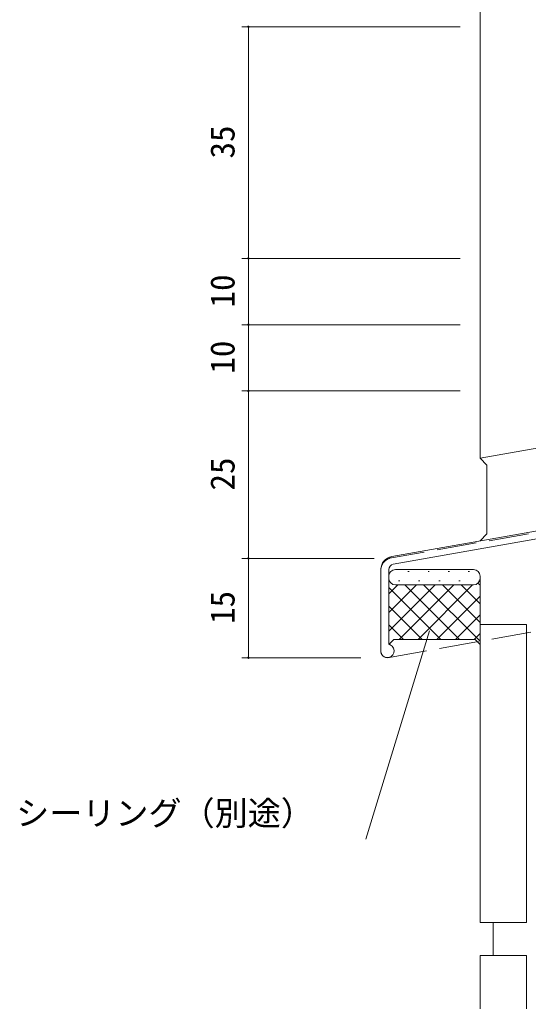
# Model space of a CAD drawing. Units: millimetres, scale not verified. Extents: x -1595 to 539, y -420 to 386.
# Drawn here: x -168.5 to -91.6, y 104.4 to 252.7 of the extents above; entities that cross this region are included whole.
import ezdxf
from ezdxf.enums import TextEntityAlignment as Align

# ---------------------------------------------------------------- set-up
doc = ezdxf.new("R2010")
doc.units = ezdxf.units.MM
doc.header["$LTSCALE"] = 2
doc.linetypes.add('DASHED3', pattern=[4, 3, -1])
for name, color, linetype, lineweight in [('0-4_YSS_K', 3, 'Continuous', 9), ('0-5_YKK_D', 6, 'Continuous', 9), ('0-6_YKK_13', 4, 'Continuous', 9), ('0-7_YKK_11', 7, 'Continuous', 9)]:
    doc.layers.add(name, color=color, linetype=linetype, lineweight=lineweight)
doc.styles.add('ＭＳ ゴシック', font='')
doc.styles.get('ＭＳ ゴシック').set_extended_font_data('MS Gothic')

msp = doc.modelspace()

# ---------------------------------------------------------------- linework, layer by layer
at = {"layer": '0-4_YSS_K'}
for p, q in [((-98.945, 186.442), (-97.899, 185.397)), ((-97.899, 185.397), (-97.899, 174.992)), ((-97.899, 174.992), (-98.945, 173.947)), ((-98.946, 161.305), (-91.946, 161.305)), ((-98.946, 161.305), (-98.946, 116.305)), ((-91.946, 161.305), (-91.946, 116.305)), ((-91.946, 116.305), (-98.946, 116.305)), ((-96.946, 116.305), (-96.946, 111.305)), ((-91.946, 111.305), (-98.946, 111.305)), ((-98.946, 111.305), (-98.946, 59.56)), ((-91.946, 111.305), (-91.946, 59.56))]:
    msp.add_line(p, q, dxfattribs=at)
msp.add_lwpolyline([(-51.444, 194.818), (-98.945, 186.442), (-98.945, 331.603)], dxfattribs=at)
at = {"layer": '0-5_YKK_D'}
for p, q in [((-101.945, 251.607), (-134.945, 251.607)), ((-133.945, 251.607), (-133.945, 216.607)), ((-101.945, 216.607), (-134.945, 216.607)), ((-101.945, 216.607), (-134.945, 216.607)), ((-133.945, 216.607), (-133.945, 206.607)), ((-101.945, 206.607), (-134.945, 206.607)), ((-101.945, 206.607), (-134.945, 206.607)), ((-133.945, 206.607), (-133.945, 196.607)), ((-101.945, 196.607), (-134.945, 196.607)), ((-101.945, 196.607), (-134.945, 196.607)), ((-133.945, 196.607), (-133.945, 171.302)), ((-116.94, 171.303), (-134.945, 171.303)), ((-114.945, 171.302), (-134.945, 171.302)), ((-133.945, 171.303), (-133.945, 156.303)), ((-106.603, 160.377), (-116.221, 128.886)), ((-116.94, 156.303), (-134.945, 156.303))]:
    msp.add_line(p, q, dxfattribs=at)
for centre, start, end in [((-133.945, 251.607), 90, 270), ((-133.945, 251.607), 270, 90), ((-133.945, 216.607), 90, 270), ((-133.945, 216.607), 90, 270), ((-133.945, 216.607), 270, 90), ((-133.945, 216.607), 270, 90), ((-133.945, 206.607), 90, 270), ((-133.945, 206.607), 90, 270), ((-133.945, 206.607), 270, 90), ((-133.945, 206.607), 270, 90), ((-133.945, 196.607), 90, 270), ((-133.945, 196.607), 90, 270), ((-133.945, 196.607), 270, 90), ((-133.945, 196.607), 270, 90), ((-133.945, 171.303), 90, 270), ((-133.945, 171.302), 90, 270), ((-133.945, 171.303), 270, 90), ((-133.945, 171.302), 270, 90), ((-133.945, 156.303), 90, 270), ((-133.945, 156.303), 270, 90)]:
    msp.add_arc(centre, 0.106, start, end, dxfattribs=at)
at = {"layer": '0-6_YKK_13', "linetype": 'DASHED3'}
for p, q in [((-91.645, 175.007), (-112.345, 171.407)), ((-112.944, 156.307), (-25.944, 171.807)), ((-113.945, 169.407), (-113.945, 157.307))]:
    msp.add_line(p, q, dxfattribs=at)
at = {"layer": '0-6_YKK_13'}
for p, q in [((-99.945, 169.624), (-111.74, 169.624)), ((-109.843, 169.347), (-109.643, 169.347)), ((-106.813, 169.347), (-106.613, 169.347)), ((-103.783, 169.347), (-103.583, 169.347)), ((-100.753, 169.347), (-100.553, 169.347)), ((-112.74, 168.625), (-112.74, 168.307)), ((-112.74, 158.307), (-112.74, 168.307)), ((-111.258, 167.932), (-111.058, 167.932)), ((-108.228, 167.932), (-108.028, 167.932)), ((-105.198, 167.932), (-104.998, 167.932)), ((-102.168, 167.932), (-101.968, 167.932)), ((-98.945, 167.263), (-99.26, 167.578)), ((-99.138, 167.932), (-99.018, 167.932)), ((-98.945, 168.307), (-98.945, 168.625)), ((-112.74, 160.292), (-105.725, 167.307)), ((-112.74, 163.12), (-108.553, 167.307)), ((-112.74, 165.949), (-111.382, 167.307)), ((-104.881, 159.057), (-112.74, 166.917)), ((-111.74, 167.307), (-99.945, 167.307)), ((-111.74, 167.307), (-99.945, 167.307)), ((-111.147, 159.057), (-102.897, 167.307)), ((-102.052, 159.057), (-110.302, 167.307)), ((-108.318, 159.057), (-100.068, 167.307)), ((-98.945, 158.778), (-107.474, 167.307)), ((-98.945, 161.606), (-104.646, 167.307)), ((-98.945, 164.435), (-101.817, 167.307)), ((-105.49, 159.057), (-98.945, 165.602)), ((-107.709, 159.057), (-112.74, 164.088)), ((-102.661, 159.057), (-98.945, 162.774)), ((-110.538, 159.057), (-112.74, 161.26)), ((-99.833, 159.057), (-98.945, 159.946)), ((-112.678, 158.369), (-112.74, 158.431))]:
    msp.add_line(p, q, dxfattribs=at)
msp.add_lwpolyline([(-98.945, 168.307), (-98.945, 158.307), (-99.695, 159.057), (-111.99, 159.057), (-112.74, 158.307), (-111.99, 159.057), (-99.695, 159.057), (-98.945, 158.307)], dxfattribs=at)
at = {"layer": '0-6_YKK_13', "linetype": 'DASHED3'}
for centre, radius, start, end in [((-111.991, 169.484), 1.955, 100.42418, 182.25618), ((-112.944, 157.307), 1, 180, 270)]:
    msp.add_arc(centre, radius, start, end, dxfattribs=at)
at = {"layer": '0-6_YKK_13'}
for centre, start, end in [((-111.74, 168.625), 90, 180), ((-99.945, 168.625), 0, 90), ((-111.74, 168.307), 180, 270), ((-111.74, 168.307), 180, 270), ((-99.945, 168.307), 270, 0), ((-99.945, 168.307), 270, 0)]:
    msp.add_arc(centre, 1, start, end, dxfattribs=at)
at = {"layer": '0-7_YKK_11'}
msp.add_line((-113.94, 157.303), (-113.94, 169.624), dxfattribs=at)
for points in [[(-112.288, 171.594), (-27.145, 186.607), (-27.145, 191.149), (-27.025, 191.332), (-27.025, 191.882), (-27.145, 192.065), (-27.145, 196.607), (-25.944, 196.607), (-25.944, 185.6), (-50.141, 181.334), (-49.412, 177.198)], [(-88.213, 170.356), (-88.942, 174.492), (-112.079, 170.412)], [(-112.74, 169.624), (-112.74, 158.503), (-112.556, 158.226)]]:
    msp.add_lwpolyline(points, dxfattribs=at)
for centre, radius, start, end in [((-111.94, 169.624), 2, 99.99998, 180.00002), ((-111.94, 169.624), 0.8, 99.99998, 180.00002), ((-112.94, 157.303), 1, 180.00002, 67.38011)]:
    msp.add_arc(centre, radius, start, end, dxfattribs=at)

# ---------------------------------------------------------------- texts
at = {"layer": '0-5_YKK_D', "color": 4, "style": 'ＭＳ ゴシック'}
for s, p in [('35', (-134.945, 231.707)), ('10', (-134.945, 209.207)), ('10', (-134.945, 199.207)), ('25', (-134.945, 181.555)), ('15', (-134.945, 161.403))]:
    msp.add_text(s, height=3.666, rotation=90, dxfattribs=at).set_placement(p, align=Align.BOTTOM_LEFT)
msp.add_text('シーリング（別途）', height=3.666, dxfattribs=at).set_placement((-169.061, 129.886), align=Align.BOTTOM_LEFT)

doc.saveas('drawing.dxf')
